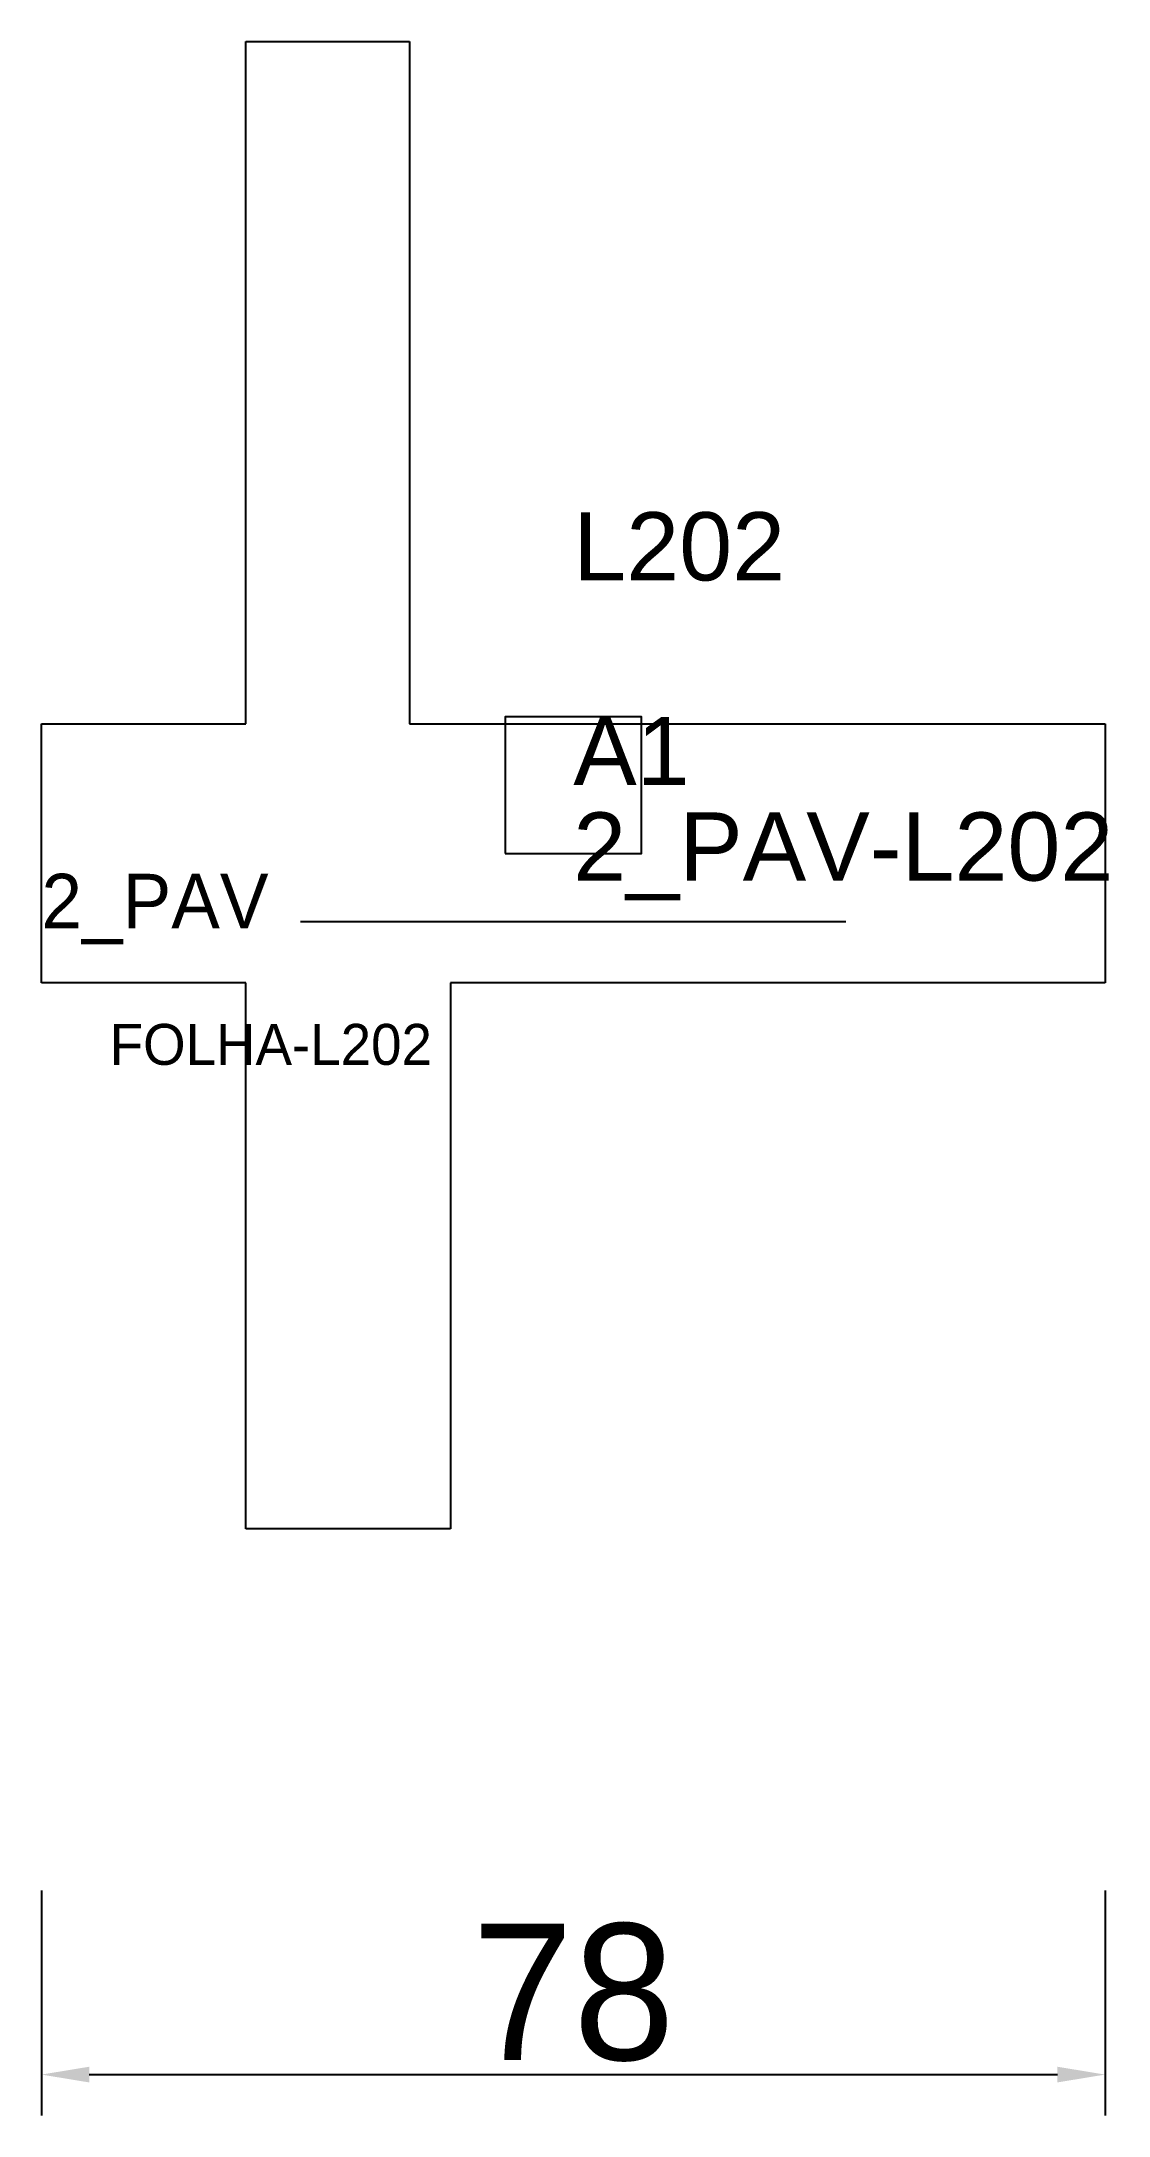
# Model space of a CAD drawing. Header units: metres. Extents: x 222 to 300, y 50 to 202.
import ezdxf

# ---------------------------------------------------------------- set-up
doc = ezdxf.new("R2010")
doc.units = ezdxf.units.M
for name, color, linetype in [('3', 3, 'CONTINUOUS'), ('AUX00', 7, 'CONTINUOUS'), ('COTA', 241, 'CONTINUOUS'), ('FOLHA', 255, 'CONTINUOUS'), ('Hachura', 251, 'CONTINUOUS'), ('NOMENCLATURA', 7, 'CONTINUOUS'), ('Nível', 160, 'CONTINUOUS'), ('Painéis', 200, 'CONTINUOUS'), ('Pilares', 5, 'CONTINUOUS'), ('SARR_2.2x7', 40, 'CONTINUOUS')]:
    doc.layers.add(name, color=color, linetype=linetype)
doc.styles.add('ARIAL', font='Arial.ttf')
doc.styles.add('STR_STANDARD', font='arial.ttf')
doc.dimstyles.new('EZ DXF', dxfattribs={"dimtxt": 10, "dimasz": 3.5, "dimexe": 3, "dimexo": 1.5, "dimgap": 1, "dimtad": 1, "dimdec": 1, "dimdsep": 46, "dimcen": 2.5, "dimazin": 3, "dimtfac": 1, "dimtmove": 0, "dimatfit": 3})

msp = doc.modelspace()

# ---------------------------------------------------------------- hatches: boundary and pattern name
at = {"layer": 'Hachura'}
h = msp.add_hatch(dxfattribs=at)
h.set_pattern_fill('ANSI31', scale=50)
h.paths.add_polyline_path([(222.2, 151.5), (237.2, 151.5), (237.2, 201.5), (249.2, 201.5), (249.2, 151.5), (300.2, 151.5), (300.2, 132.5), (252.2, 132.5), (252.2, 92.5), (237.2, 92.5), (237.2, 132.5), (222.2, 132.5)])
h = msp.add_hatch(dxfattribs=at)
h.set_pattern_fill('ANSI31', scale=50)
h.paths.add_polyline_path([(222.2, 151.5), (237.2, 151.5), (237.2, 201.5), (249.2, 201.5), (249.2, 151.5), (300.2, 151.5), (300.2, 132.5), (252.2, 132.5), (252.2, 92.5), (237.2, 92.5), (237.2, 132.5), (222.2, 132.5)])

# ---------------------------------------------------------------- linework, layer by layer
at = {"layer": 'Painéis', "color": 200}
for p, q in [((237.2, 151.5), (237.2, 201.5)), ((237.2, 201.5), (249.2, 201.5)), ((237.2, 151.5), (237.2, 201.5)), ((237.2, 201.5), (249.2, 201.5)), ((249.2, 201.5), (249.2, 151.5)), ((249.2, 201.5), (249.2, 151.5)), ((222.2, 151.5), (237.2, 151.5)), ((222.2, 132.5), (222.2, 151.5)), ((222.2, 151.5), (237.2, 151.5)), ((222.2, 132.5), (222.2, 151.5)), ((249.2, 151.5), (300.2, 151.5)), ((249.2, 151.5), (300.2, 151.5)), ((300.2, 151.5), (300.2, 132.5)), ((300.2, 151.5), (300.2, 132.5)), ((237.2, 132.5), (222.2, 132.5)), ((237.2, 132.5), (222.2, 132.5)), ((237.2, 92.5), (237.2, 132.5)), ((237.2, 92.5), (237.2, 132.5)), ((300.2, 132.5), (252.2, 132.5)), ((252.2, 132.5), (252.2, 92.5)), ((300.2, 132.5), (252.2, 132.5)), ((252.2, 132.5), (252.2, 92.5)), ((252.2, 92.5), (237.2, 92.5)), ((252.2, 92.5), (237.2, 92.5))]:
    msp.add_line(p, q, dxfattribs=at)
at = {"layer": 'Pilares'}
msp.add_lwpolyline([(256.2, 142), (266.2, 142), (266.2, 152), (256.2, 152)], close=True, dxfattribs=at)
msp.add_lwpolyline([(256.2, 142), (266.2, 142), (266.2, 152), (256.2, 152)], close=True, dxfattribs=at)
at = {"layer": 'SARR_2.2x7'}
msp.add_line((241.2, 137), (281.2, 137), dxfattribs=at)
msp.add_line((241.2, 137), (281.2, 137), dxfattribs=at)

# ---------------------------------------------------------------- texts
at = {"layer": '3', "style": 'STR_STANDARD'}
msp.add_text('A1', height=5, dxfattribs=at).set_placement((261.2, 147))
msp.add_text('A1', height=5, dxfattribs=at).set_placement((261.2, 147))
at = {"layer": 'AUX00', "style": 'STR_STANDARD'}
msp.add_text('2_PAV-L202', height=5, dxfattribs=at).set_placement((261.2, 140))
msp.add_text('2_PAV-L202', height=5, dxfattribs=at).set_placement((261.2, 140))
at = {"layer": 'FOLHA'}
msp.add_text('FOLHA-L202', height=3, dxfattribs=at).set_placement((227.2, 126.5))
msp.add_text('FOLHA-L202', height=3, dxfattribs=at).set_placement((227.2, 126.5))
at = {"layer": 'NOMENCLATURA', "insert": (261.2, 167), "char_height": 5, "attachment_point": 1, "style": 'ARIAL'}
msp.add_mtext('L202', dxfattribs=at)
msp.add_mtext('L202', dxfattribs=at)
at = {"layer": 'Nível'}
msp.add_text('2_PAV', height=4, dxfattribs=at).set_placement((222.2, 136.5))
msp.add_text('2_PAV', height=4, dxfattribs=at).set_placement((222.2, 136.5))

# ---------------------------------------------------------------- dimensions: what is measured, and where the dimension line sits
at = {"layer": 'COTA'}
msp.add_linear_dim(base=(222.2, 52.5), p1=(222.2, 67.5), p2=(300.2, 67.5), dimstyle='EZ DXF', dxfattribs=at).render()
msp.add_linear_dim(base=(222.2, 52.5), p1=(222.2, 67.5), p2=(300.2, 67.5), dimstyle='EZ DXF', dxfattribs=at).render()

doc.saveas('drawing.dxf')
